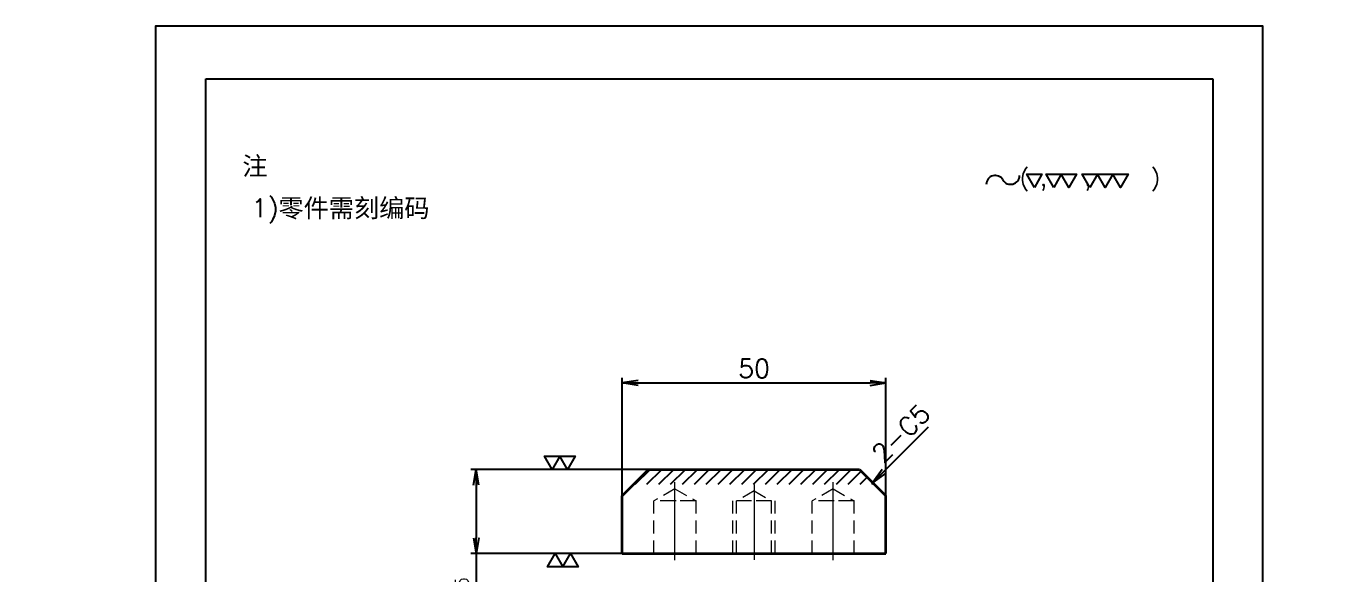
# Model space of a CAD drawing. Header units: millimetres. Extents: x 11035 to 42401, y -8968 to 2503.
# Drawn here: x 15176.3 to 15425.7, y 1507.9 to 1612.1 of the extents above; entities that cross this region are included whole.
import ezdxf

# ---------------------------------------------------------------- set-up
doc = ezdxf.new("R2010")
doc.units = ezdxf.units.MM
doc.linetypes.add('CENTER-HOKUTO', pattern=[23, 20, -1, 1, -1])
doc.linetypes.add('HIDDEN-HOKUTO', pattern=[3.8, 2.5, -1.3])
doc.layers.add('AM_7', color=2, linetype='CENTER-HOKUTO', lineweight=30)
doc.layers.add('AM_HID', color=1, linetype='HIDDEN-HOKUTO', lineweight=25)
doc.layers.add('title_frame', color=7, linetype='Continuous')
doc.layers.add('word_dim', color=253, linetype='Continuous')
doc.styles.get("Standard").update_dxf_attribs({"font": 'romans.shx', "bigfont": 'bigfont.shx'})
doc.dimstyles.new('RS1-1', dxfattribs={"dimtxt": 3.5, "dimasz": 3, "dimexe": 1, "dimexo": 0, "dimgap": 1, "dimtad": 3, "dimdsep": 46, "dimtxsty": 'Standard', "dimblk1": 'OPEN', "dimblk2": 'OPEN', "dimsah": 1, "dimcen": 0, "dimclrd": 256, "dimclre": 256, "dimclrt": 3, "dimazin": 2, "dimtfac": 1, "dimtmove": 0, "dimatfit": 3, "dimldrblk": 'OPEN', "dimfxl": 0, "dimtolj": 1, "dimtzin": 0, "dimarcsym": 0})

# ---------------------------------------------------------------- blocks, each defined once
blk = doc.blocks.new('shiage0')
at = {"layer": 'word_dim', "color": 3, "linetype": 'Continuous'}
for centre, start, end in [((1.69, 0), 30, 180), ((4.61, 1.69), 210, 0)]:
    blk.add_arc(centre, 1.69, start, end, dxfattribs=at)
blk = doc.blocks.new('10')
at = {"layer": 'title_frame', "color": 3, "linetype": 'Continuous'}
for points in [[(9.63, 2.65), (8.18, 5.15), (11.07, 5.15)], [(13.31, 2.65), (11.86, 5.15), (17.64, 5.15), (16.2, 2.65), (14.75, 5.15)], [(20.17, 2.65), (18.73, 5.15), (27.4, 5.15), (25.95, 2.65), (24.51, 5.15), (23.06, 2.65), (21.62, 5.15)]]:
    blk.add_lwpolyline(points, close=True, dxfattribs=at)
blk.add_blockref('shiage0', (0.52, 3.24), dxfattribs=at)
blk.add_text('( ,   ,     )', height=3, dxfattribs=at).set_placement((6.84, 2.97))
blk = doc.blocks.new('_Open')
at = {"color": 0, "lineweight": -2}
for p, q in [((-1, 0.167), (0, 0)), ((-1, -0.167), (0, 0)), ((0, 0), (-1, 0))]:
    blk.add_line(p, q, dxfattribs=at)
blk = doc.blocks.new('*D122')
at = {"layer": 'DEFPOINTS', "color": 0, "linetype": 'Continuous', "ltscale": 2}
for p in [(15339.39, 1544.33), (15289.39, 1517.42), (15339.39, 1517.42)]:
    blk.add_point(p, dxfattribs=at)
at = {"layer": 'word_dim', "linetype": 'Continuous', "lineweight": -2, "ltscale": 2}
for p, q in [((15289.39, 1517.42), (15289.39, 1545.33)), ((15292.39, 1544.33), (15336.39, 1544.33)), ((15339.39, 1517.42), (15339.39, 1545.33))]:
    blk.add_line(p, q, dxfattribs=at)
at = {"layer": 'word_dim', "linetype": 'Continuous', "lineweight": -2, "ltscale": 2, "xscale": 3, "yscale": 3, "zscale": 3, "rotation": 180}
blk.add_blockref('_Open', (15289.39, 1544.33), dxfattribs=at)
at = {"layer": 'word_dim', "linetype": 'Continuous', "lineweight": -2, "ltscale": 2, "xscale": 3, "yscale": 3, "zscale": 3}
blk.add_blockref('_Open', (15339.39, 1544.33), dxfattribs=at)
at = {"layer": 'word_dim', "color": 3, "linetype": 'Continuous', "ltscale": 2, "insert": (15314.39, 1547.08), "char_height": 3.5, "attachment_point": 5}
blk.add_mtext('\\A1;50', dxfattribs=at)
blk = doc.blocks.new('*D123')
at = {"layer": 'DEFPOINTS', "color": 0, "linetype": 'Continuous', "ltscale": 2}
for p in [(15305.81, 1527.92), (15261.69, 1511.92), (15305.81, 1511.92)]:
    blk.add_point(p, dxfattribs=at)
at = {"layer": 'word_dim', "linetype": 'Continuous', "lineweight": -2, "ltscale": 2}
for p, q in [((15305.81, 1527.92), (15260.69, 1527.92)), ((15261.69, 1524.92), (15261.69, 1514.92)), ((15305.81, 1511.92), (15260.69, 1511.92)), ((15261.69, 1511.92), (15261.69, 1490.17))]:
    blk.add_line(p, q, dxfattribs=at)
at = {"layer": 'word_dim', "linetype": 'Continuous', "lineweight": -2, "ltscale": 2, "xscale": 3, "yscale": 3, "zscale": 3}
for p, rotation in [((15261.69, 1527.92), 90), ((15261.69, 1511.92), 270)]:
    blk.add_blockref('_Open', p, dxfattribs=dict(at, rotation=rotation))
at = {"layer": 'word_dim', "color": 3, "linetype": 'Continuous', "ltscale": 2, "insert": (15258.94, 1499.54), "char_height": 3.5, "attachment_point": 5, "rotation": 90}
blk.add_mtext('\\A1;16{\\H0.715x;%%p0.05}', dxfattribs=at)
blk = doc.blocks.new('*D176')
at = {"layer": 'DEFPOINTS', "color": 0, "linetype": 'Continuous', "ltscale": 2}
for p in [(12963.73, 1548.82), (12963.73, 1529.4), (12979.23, 1529.4)]:
    blk.add_point(p, dxfattribs=at)
at = {"layer": 'DEFPOINTS', "color": 0, "ltscale": 2}
for p in [(42286.85, -8849.77), (42263.85, -8854.69), (42286.85, -8857.69)]:
    blk.add_point(p, dxfattribs=at)
at = {"layer": 'word_dim', "linetype": 'Continuous', "lineweight": -2, "ltscale": 2}
for p, q in [((12963.73, 1548.82), (12934.02, 1548.82)), ((12963.73, 1529.4), (12963.73, 1549.82)), ((12976.23, 1548.82), (12966.73, 1548.82)), ((12979.23, 1529.4), (12979.23, 1549.82))]:
    blk.add_line(p, q, dxfattribs=at)
at = {"layer": 'word_dim', "lineweight": 25, "ltscale": 2}
for p, q in [((42263.85, -8854.69), (42263.85, -8848.77)), ((42266.85, -8849.77), (42283.85, -8849.77)), ((42286.85, -8857.69), (42286.85, -8848.77))]:
    blk.add_line(p, q, dxfattribs=at)
at = {"layer": 'word_dim', "linetype": 'Continuous', "lineweight": -2, "ltscale": 2, "xscale": 3, "yscale": 3, "zscale": 3, "rotation": 180}
blk.add_blockref('_Open', (12963.73, 1548.82), dxfattribs=at)
at = {"layer": 'word_dim', "linetype": 'Continuous', "lineweight": -2, "ltscale": 2, "xscale": 3, "yscale": 3, "zscale": 3}
blk.add_blockref('_Open', (12979.23, 1548.82), dxfattribs=at)
at = {"layer": 'word_dim', "lineweight": 25, "ltscale": 2, "xscale": 3, "yscale": 3, "zscale": 3, "rotation": 180}
blk.add_blockref('_Open', (42263.85, -8849.77), dxfattribs=at)
at = {"layer": 'word_dim', "lineweight": 25, "ltscale": 2, "xscale": 3, "yscale": 3, "zscale": 3}
blk.add_blockref('_Open', (42286.85, -8849.77), dxfattribs=at)
at = {"layer": 'word_dim', "color": 3, "linetype": 'Continuous', "ltscale": 2, "insert": (12947.37, 1552.67), "char_height": 3.5, "attachment_point": 5}
blk.add_mtext('\\A1;%%C15.5{\\H0.7x;\\S+0^ -0.05;}', dxfattribs=at)
at = {"layer": 'word_dim', "color": 3, "ltscale": 2, "insert": (42275.35, -8847.02), "char_height": 3.5, "attachment_point": 5}
blk.add_mtext('\\A1;23', dxfattribs=at)
blk = doc.blocks.new('*D177')
at = {"layer": 'DEFPOINTS', "color": 0, "linetype": 'Continuous', "ltscale": 2}
for p in [(12963.73, 1529.4), (12979.23, 1521.4), (13006.99, 1521.4)]:
    blk.add_point(p, dxfattribs=at)
at = {"layer": 'DEFPOINTS', "color": 0, "ltscale": 2}
for p in [(42316.85, -8864.8), (42321.85, -8874.69), (42316.85, -8883.05)]:
    blk.add_point(p, dxfattribs=at)
at = {"layer": 'word_dim', "linetype": 'Continuous', "lineweight": -2, "ltscale": 2}
for p, q in [((13006.99, 1532.4), (13006.99, 1535.4)), ((12963.73, 1529.4), (13007.99, 1529.4)), ((13006.99, 1529.4), (13006.99, 1521.4)), ((12979.23, 1521.4), (13007.99, 1521.4)), ((13006.99, 1518.4), (13006.99, 1515.4))]:
    blk.add_line(p, q, dxfattribs=at)
at = {"layer": 'word_dim', "lineweight": 25, "ltscale": 2}
for p, q in [((42316.85, -8864.8), (42316.85, -8884.05)), ((42321.85, -8874.69), (42321.85, -8884.05)), ((42313.85, -8883.05), (42310.85, -8883.05)), ((42321.85, -8883.05), (42316.85, -8883.05)), ((42324.85, -8883.05), (42327.85, -8883.05))]:
    blk.add_line(p, q, dxfattribs=at)
at = {"layer": 'word_dim', "linetype": 'Continuous', "lineweight": -2, "ltscale": 2, "xscale": 3, "yscale": 3, "zscale": 3}
for p, rotation in [((13006.99, 1529.4), 270), ((13006.99, 1521.4), 90)]:
    blk.add_blockref('_Open', p, dxfattribs=dict(at, rotation=rotation))
at = {"layer": 'word_dim', "lineweight": 25, "ltscale": 2, "xscale": 3, "yscale": 3, "zscale": 3}
blk.add_blockref('_Open', (42316.85, -8883.05), dxfattribs=at)
at = {"layer": 'word_dim', "lineweight": 25, "ltscale": 2, "xscale": 3, "yscale": 3, "zscale": 3, "rotation": 180}
blk.add_blockref('_Open', (42321.85, -8883.05), dxfattribs=at)
at = {"layer": 'word_dim', "color": 3, "linetype": 'Continuous', "ltscale": 2, "insert": (13004.24, 1525.4), "char_height": 3.5, "attachment_point": 5, "rotation": 90}
blk.add_mtext('\\A1;8', dxfattribs=at)
at = {"layer": 'word_dim', "color": 3, "ltscale": 2, "insert": (42319.35, -8880.3), "char_height": 3.5, "attachment_point": 5}
blk.add_mtext('\\A1;5', dxfattribs=at)
blk = doc.blocks.new('*D178')
at = {"layer": 'DEFPOINTS', "color": 0, "linetype": 'Continuous', "ltscale": 2}
for p in [(12976.24, 1569.81), (12969.75, 1539.82), (12973.21, 1539.82), (12963.73, 1529.4), (12979.23, 1529.4)]:
    blk.add_point(p, dxfattribs=at)
at = {"layer": 'DEFPOINTS', "color": 0, "ltscale": 2}
for p in [(42317.89, -8861.45), (42315.82, -8863.94)]:
    blk.add_point(p, dxfattribs=at)
at = {"layer": 'word_dim', "linetype": 'Continuous', "lineweight": -2, "ltscale": 2}
for q in [(12957.28, 1567.42), (12985.68, 1567.42)]:
    blk.add_line((12971.48, 1542.82), q, dxfattribs=at)
at = {"layer": 'word_dim', "lineweight": 25, "ltscale": 2}
for p, q in [((42335.5, -8840.23), (42319.81, -8859.14)), ((42377.1, -8840.23), (42335.5, -8840.23)), ((42315.82, -8863.94), (42317.89, -8861.45)), ((42313.9, -8866.25), (42311.99, -8868.56))]:
    blk.add_line(p, q, dxfattribs=at)
at = {"layer": 'word_dim', "linetype": 'Continuous', "lineweight": -2, "ltscale": 2}
blk.add_arc((12971.48, 1542.82), 27.4, 66.276, 113.724, dxfattribs=at)
at = {"layer": 'word_dim', "linetype": 'Continuous', "lineweight": -2, "ltscale": 2, "xscale": 3, "yscale": 3, "zscale": 3}
for p, rotation in [((12957.78, 1566.56), 206.8619962460085), ((12985.18, 1566.56), 333.1380037539915)]:
    blk.add_blockref('_Open', p, dxfattribs=dict(at, rotation=rotation))
at = {"layer": 'word_dim', "lineweight": 25, "ltscale": 2, "xscale": 3, "yscale": 3, "zscale": 3}
for p, rotation in [((42317.89, -8861.45), 230.3130372418511), ((42315.82, -8863.94), 50.31303724185107)]:
    blk.add_blockref('_Open', p, dxfattribs=dict(at, rotation=rotation))
at = {"layer": 'word_dim', "color": 3, "linetype": 'Continuous', "ltscale": 2, "insert": (12971.48, 1572.98), "char_height": 3.5, "attachment_point": 5}
blk.add_mtext('\\A1;60°', dxfattribs=at)
at = {"layer": 'word_dim', "color": 3, "ltscale": 2, "insert": (42356.8, -8837.48), "char_height": 3.5, "attachment_point": 5}
blk.add_mtext('\\A1;TAP{\\Fromans,bigfont|c134;.2-}M{\\Fromans,bigfont|c134;4} THRU', dxfattribs=at)

msp = doc.modelspace()

# ---------------------------------------------------------------- hatches: boundary and pattern name
at = {"layer": 'word_dim', "linetype": 'Continuous', "ltscale": 2}
h = msp.add_hatch(dxfattribs=at)
h.set_pattern_fill('ANSI31', color=256, scale=0.5, style=0)
h.paths.add_polyline_path([(15334.385, 1527.919), (15294.385, 1527.919), (15291.561, 1525.095), (15337.21, 1525.095)])

# ---------------------------------------------------------------- linework, layer by layer
at = {"color": 7, "lineweight": 35, "ltscale": 0.176777}
for p, q in [((15289.385, 1522.919), (15294.385, 1527.919)), ((15334.385, 1527.919), (15339.385, 1522.919))]:
    msp.add_line(p, q, dxfattribs=at)
at = {"color": 7, "lineweight": 35}
for p, q in [((15294.385, 1527.919), (15334.385, 1527.919)), ((15289.385, 1511.919), (15339.385, 1511.919))]:
    msp.add_line(p, q, dxfattribs=at)
at = {"color": 7, "lineweight": 35, "ltscale": 0.275}
for p, q in [((15289.385, 1511.919), (15289.385, 1522.919)), ((15339.385, 1511.919), (15339.385, 1522.919))]:
    msp.add_line(p, q, dxfattribs=at)
at = {"layer": 'AM_7', "color": 2, "lineweight": 13}
for p, q in [((15299.385, 1510.689), (15299.385, 1525.46)), ((15314.385, 1525.03), (15314.385, 1510.728)), ((15329.385, 1510.689), (15329.385, 1525.46))]:
    msp.add_line(p, q, dxfattribs=at)
at = {"layer": 'AM_HID', "color": 1, "lineweight": 13}
for p, q in [((15299.385, 1524.229), (15295.385, 1521.919)), ((15299.385, 1524.229), (15303.385, 1521.919)), ((15314.385, 1523.838), (15311.062, 1521.919)), ((15314.385, 1523.838), (15317.709, 1521.919)), ((15329.385, 1524.229), (15325.385, 1521.919)), ((15329.385, 1524.229), (15333.385, 1521.919)), ((15302.896, 1521.919), (15295.385, 1521.919)), ((15295.385, 1511.919), (15295.385, 1521.919)), ((15303.385, 1521.919), (15295.875, 1521.919)), ((15303.385, 1511.919), (15303.385, 1521.919)), ((15310.385, 1511.919), (15310.385, 1521.919)), ((15317.302, 1521.919), (15311.062, 1521.919)), ((15311.062, 1511.919), (15311.062, 1521.919)), ((15317.709, 1521.919), (15311.469, 1521.919)), ((15317.709, 1511.919), (15317.709, 1521.919)), ((15318.385, 1511.919), (15318.385, 1521.919)), ((15332.896, 1521.919), (15325.385, 1521.919)), ((15325.385, 1511.919), (15325.385, 1521.919)), ((15333.385, 1521.919), (15325.875, 1521.919)), ((15333.385, 1511.919), (15333.385, 1521.919))]:
    msp.add_line(p, q, dxfattribs=at)
at = {"layer": 'title_frame'}
for p, q in [((15210.381, 1602.078), (15401.381, 1602.078)), ((15210.381, 1326.328), (15210.381, 1602.078)), ((15215.381, 1602.078), (15401.381, 1602.078)), ((15401.381, 1602.078), (15401.381, 1326.328))]:
    msp.add_line(p, q, dxfattribs=at)
at = {"layer": 'title_frame', "color": 4}
msp.add_lwpolyline([(15200.881, 1315.078), (15410.881, 1315.078), (15410.881, 1612.078), (15200.881, 1612.078)], close=True, dxfattribs=at)
at = {"layer": 'word_dim', "color": 3, "linetype": 'Continuous', "ltscale": 2}
for points in [[(15276.107, 1527.919), (15274.662, 1530.422), (15280.442, 1530.422), (15278.997, 1527.919), (15277.552, 1530.422)], [(15279.568, 1511.919), (15281.013, 1509.417), (15275.233, 1509.417), (15276.678, 1511.919), (15278.123, 1509.417)]]:
    msp.add_lwpolyline(points, close=True, dxfattribs=at)

# ---------------------------------------------------------------- block references
at = {"layer": 'word_dim', "linetype": 'Continuous', "ltscale": 2}
msp.add_blockref('10', (15357.911, 1578.812), dxfattribs=at)

# ---------------------------------------------------------------- texts
at = {"ltscale": 2, "char_height": 3.5, "attachment_point": 1}
for s, insert, width in [('{\\fSimSun|b0|i0|c134|p2;\\C3;注}', (15217.322, 1587.284), 10.36469), ('{\\Fromans,bigfont|c134;\\C3;1)\\fSimSun|b0|i0|c134|p2;零件需刻编码}', (15219.082, 1579.298), 96.90613)]:
    msp.add_mtext(s, dxfattribs=dict(at, insert=insert, width=width))
at = {"layer": 'word_dim', "color": 3, "linetype": 'Continuous', "ltscale": 2}
msp.add_text('2-C5', height=3.5, rotation=45, dxfattribs=at).set_placement((15338.885, 1528.919))

# ---------------------------------------------------------------- dimensions: what is measured, and where the dimension line sits
at = {"layer": 'word_dim', "linetype": 'Continuous', "ltscale": 2}
dim = msp.add_angular_dim_2l(base=(12976.241, 1569.81), line1=((12973.214, 1539.825), (12979.232, 1529.401)), line2=((12969.75, 1539.825), (12963.732, 1529.401)), dimstyle='RS1-1', dxfattribs=at)
dim.commit()
dim.dimension.update_dxf_attribs({"geometry": '*D178', "text_midpoint": (12971.482, 1572.977)})
dim = msp.add_linear_dim(base=(12963.732, 1548.817), p1=(12979.232, 1529.401), p2=(12963.732, 1529.401), text='%%C<>{\\H0.7x;\\S+0^ -0.05;}', dimstyle='RS1-1', dxfattribs=at)
dim.commit()
dim.dimension.update_dxf_attribs({"geometry": '*D176', "text_midpoint": (12947.374, 1552.675)})
dim = msp.add_linear_dim(base=(15339.385, 1544.333), p1=(15289.385, 1517.419), p2=(15339.385, 1517.419), dimstyle='RS1-1', dxfattribs=at)
dim.commit()
dim.dimension.update_dxf_attribs({"geometry": '*D122', "text_midpoint": (15314.385, 1547.083)})
dim = msp.add_linear_dim(base=(13006.99, 1521.401), p1=(12963.732, 1529.401), p2=(12979.232, 1521.401), angle=90, dimstyle='RS1-1', dxfattribs=at)
dim.commit()
dim.dimension.update_dxf_attribs({"geometry": '*D177', "text_midpoint": (13004.24, 1525.401)})
dim = msp.add_linear_dim(base=(15261.687, 1511.919), p1=(15305.81, 1527.919), p2=(15305.81, 1511.919), angle=90, text='<>{\\H0.715x;%%p0.05}', dimstyle='RS1-1', dxfattribs=at)
dim.commit()
dim.dimension.update_dxf_attribs({"geometry": '*D123', "text_midpoint": (15258.937, 1499.545)})

# ---------------------------------------------------------------- leaders
at = {"layer": 'word_dim', "linetype": 'Continuous'}
msp.add_leader([(15336.885, 1525.419), (15347.492, 1536.026)], dimstyle='RS1-1', dxfattribs=at)

doc.saveas('drawing.dxf')
